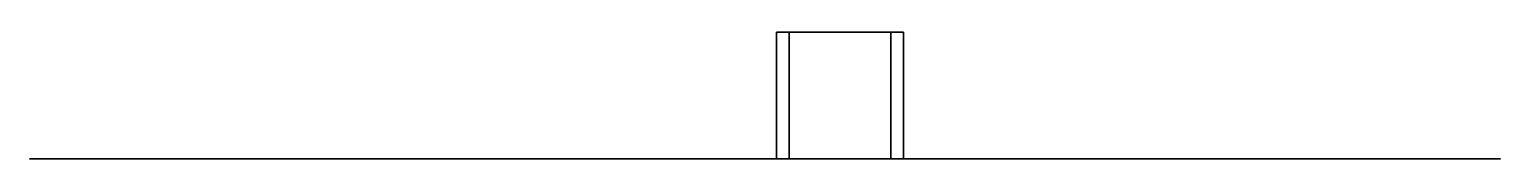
# Model space of a CAD drawing. Header units: centimetres. Extents: x -11.7 to 11.7, y 0.4 to 2.4.
import ezdxf

# ---------------------------------------------------------------- set-up
doc = ezdxf.new("R2010")
doc.units = ezdxf.units.CM
doc.header["$MEASUREMENT"] = 0
doc.layers.add('defaultLayer', color=7, linetype='Continuous')

msp = doc.modelspace()

# ---------------------------------------------------------------- meshes
at = {"layer": 'defaultLayer', "color": 7}
mesh = msp.add_polyface(dxfattribs=at)
corners = [(0.184, 0.374, 6.866), (2.208, 0.374, 6.866), (0.184, 2.399, 6.866), (2.208, 2.399, 6.866), (0.184, 2.399, 4.841), (2.208, 2.399, 4.841), (0.184, 0.374, 4.841), (2.208, 0.374, 4.841)]
mesh.append_faces([[corners[k] for k in face] for face in [(0, 1, 3, 2), (2, 3, 5, 4), (4, 5, 7, 6), (6, 7, 1, 0), (1, 7, 5, 3), (6, 0, 2, 4)]])
mesh = msp.add_polyface(dxfattribs=at)
corners = [(0.184, 2.399, 0.164), (2.208, 2.399, 0.164), (0.184, 0.374, 0.164), (2.208, 0.374, 0.164), (0.184, 2.399, -0.213), (2.208, 2.399, -0.213), (2.208, 0.374, -0.213), (0.184, 0.374, -0.213), (0.184, 0.374, 1.944), (0.386, 0.374, 2.147), (0.184, 2.399, 1.944), (0.386, 2.399, 2.147), (2.208, 0.374, 1.944), (2.006, 0.374, 2.147), (2.208, 2.399, 1.944), (2.006, 2.399, 2.147), (2.006, 2.399, -2.18), (2.208, 2.399, -1.977), (2.006, 0.374, -2.18), (2.208, 0.374, -1.977), (0.184, 2.399, -1.977), (0.386, 2.399, -2.18), (0.386, 0.374, -2.18), (0.184, 0.374, -1.977)]
mesh.append_faces([[corners[k] for k in face] for face in [(11, 9, 13, 15), (22, 21, 16, 18), (14, 12, 3, 1), (2, 8, 10, 0), (0, 1, 5, 4), (1, 3, 6, 5), (3, 2, 7, 6), (2, 0, 4, 7), (5, 6, 19, 17), (7, 4, 20, 23), (8, 9, 11, 10), (13, 12, 14, 15), (16, 17, 19, 18), (20, 21, 22, 23)]])
mesh.append_faces([[corners[k] for k in face] for face in [(2, 13, 9, 2), (4, 16, 21, 4), (6, 22, 18, 6), (10, 14, 1, 10)]], dxfattribs={"vtx0": -1, "vtx2": -1, "vtx3": -1})
mesh.append_faces([[corners[k] for k in face] for face in [(2, 9, 8, 2), (4, 21, 20, 4), (6, 18, 19, 6), (10, 1, 0, 10)]], dxfattribs={"vtx0": -1, "vtx3": -1})
mesh.append_faces([[corners[k] for k in face] for face in [(2, 3, 12, 13), (4, 5, 17, 16), (6, 7, 23, 22), (10, 11, 15, 14)]], dxfattribs={"vtx3": -1})
mesh = msp.add_polyface(dxfattribs=at)
corners = [(-11.73, 0.374, 11.73), (-9.384, 0.374, 11.73), (-7.038, 0.374, 11.73), (-4.692, 0.374, 11.73), (-2.346, 0.374, 11.73), (0, 0.374, 11.73), (2.346, 0.374, 11.73), (4.692, 0.374, 11.73), (7.038, 0.374, 11.73), (9.384, 0.374, 11.73), (11.73, 0.374, 11.73), (-11.73, 0.374, 9.384), (-9.384, 0.374, 9.384), (-7.038, 0.374, 9.384), (-4.692, 0.374, 9.384), (-2.346, 0.374, 9.384), (0, 0.374, 9.384), (2.346, 0.374, 9.384), (4.692, 0.374, 9.384), (7.038, 0.374, 9.384), (9.384, 0.374, 9.384), (11.73, 0.374, 9.384), (-11.73, 0.374, 7.038), (-9.384, 0.374, 7.038), (-7.038, 0.374, 7.038), (-4.692, 0.374, 7.038), (-2.346, 0.374, 7.038), (0, 0.374, 7.038), (2.346, 0.374, 7.038), (4.692, 0.374, 7.038), (7.038, 0.374, 7.038), (9.384, 0.374, 7.038), (11.73, 0.374, 7.038), (-11.73, 0.374, 4.692), (-9.384, 0.374, 4.692), (-7.038, 0.374, 4.692), (-4.692, 0.374, 4.692), (-2.346, 0.374, 4.692), (0, 0.374, 4.692), (2.346, 0.374, 4.692), (4.692, 0.374, 4.692), (7.038, 0.374, 4.692), (9.384, 0.374, 4.692), (11.73, 0.374, 4.692), (-11.73, 0.374, 2.346), (-9.384, 0.374, 2.346), (-7.038, 0.374, 2.346), (-4.692, 0.374, 2.346), (-2.346, 0.374, 2.346), (0, 0.374, 2.346), (2.346, 0.374, 2.346), (4.692, 0.374, 2.346), (7.038, 0.374, 2.346), (9.384, 0.374, 2.346), (11.73, 0.374, 2.346), (-11.73, 0.374, 0), (-9.384, 0.374, 0), (-7.038, 0.374, 0), (-4.692, 0.374, 0), (-2.346, 0.374, 0), (0, 0.374, 0), (2.346, 0.374, 0), (4.692, 0.374, 0), (7.038, 0.374, 0), (9.384, 0.374, 0), (11.73, 0.374, 0), (-11.73, 0.374, -2.346), (-9.384, 0.374, -2.346), (-7.038, 0.374, -2.346), (-4.692, 0.374, -2.346), (-2.346, 0.374, -2.346), (0, 0.374, -2.346), (2.346, 0.374, -2.346), (4.692, 0.374, -2.346), (7.038, 0.374, -2.346), (9.384, 0.374, -2.346), (11.73, 0.374, -2.346), (-11.73, 0.374, -4.692), (-9.384, 0.374, -4.692), (-7.038, 0.374, -4.692), (-4.692, 0.374, -4.692), (-2.346, 0.374, -4.692), (0, 0.374, -4.692), (2.346, 0.374, -4.692), (4.692, 0.374, -4.692), (7.038, 0.374, -4.692), (9.384, 0.374, -4.692), (11.73, 0.374, -4.692), (-11.73, 0.374, -7.038), (-9.384, 0.374, -7.038), (-7.038, 0.374, -7.038), (-4.692, 0.374, -7.038), (-2.346, 0.374, -7.038), (0, 0.374, -7.038), (2.346, 0.374, -7.038), (4.692, 0.374, -7.038), (7.038, 0.374, -7.038), (9.384, 0.374, -7.038), (11.73, 0.374, -7.038), (-11.73, 0.374, -9.384), (-9.384, 0.374, -9.384), (-7.038, 0.374, -9.384), (-4.692, 0.374, -9.384), (-2.346, 0.374, -9.384), (0, 0.374, -9.384), (2.346, 0.374, -9.384), (4.692, 0.374, -9.384), (7.038, 0.374, -9.384), (9.384, 0.374, -9.384), (11.73, 0.374, -9.384), (-11.73, 0.374, -11.73), (-9.384, 0.374, -11.73), (-7.038, 0.374, -11.73), (-4.692, 0.374, -11.73), (-2.346, 0.374, -11.73), (0, 0.374, -11.73), (2.346, 0.374, -11.73), (4.692, 0.374, -11.73), (7.038, 0.374, -11.73), (9.384, 0.374, -11.73), (11.73, 0.374, -11.73)]
mesh.append_faces([[corners[k] for k in face] for face in [(0, 1, 12, 11), (1, 2, 13, 12), (2, 3, 14, 13), (3, 4, 15, 14), (4, 5, 16, 15), (5, 6, 17, 16), (6, 7, 18, 17), (7, 8, 19, 18), (8, 9, 20, 19), (9, 10, 21, 20), (11, 12, 23, 22), (12, 13, 24, 23), (13, 14, 25, 24), (14, 15, 26, 25), (15, 16, 27, 26), (16, 17, 28, 27), (17, 18, 29, 28), (18, 19, 30, 29), (19, 20, 31, 30), (20, 21, 32, 31), (22, 23, 34, 33), (23, 24, 35, 34), (24, 25, 36, 35), (25, 26, 37, 36), (26, 27, 38, 37), (27, 28, 39, 38), (28, 29, 40, 39), (29, 30, 41, 40), (30, 31, 42, 41), (31, 32, 43, 42), (33, 34, 45, 44), (34, 35, 46, 45), (35, 36, 47, 46), (36, 37, 48, 47), (37, 38, 49, 48), (38, 39, 50, 49), (39, 40, 51, 50), (40, 41, 52, 51), (41, 42, 53, 52), (42, 43, 54, 53), (44, 45, 56, 55), (45, 46, 57, 56), (46, 47, 58, 57), (47, 48, 59, 58), (48, 49, 60, 59), (49, 50, 61, 60), (50, 51, 62, 61), (51, 52, 63, 62), (52, 53, 64, 63), (53, 54, 65, 64), (55, 56, 67, 66), (56, 57, 68, 67), (57, 58, 69, 68), (58, 59, 70, 69), (59, 60, 71, 70), (60, 61, 72, 71), (61, 62, 73, 72), (62, 63, 74, 73), (63, 64, 75, 74), (64, 65, 76, 75), (66, 67, 78, 77), (67, 68, 79, 78), (68, 69, 80, 79), (69, 70, 81, 80), (70, 71, 82, 81), (71, 72, 83, 82), (72, 73, 84, 83), (73, 74, 85, 84), (74, 75, 86, 85), (75, 76, 87, 86), (77, 78, 89, 88), (78, 79, 90, 89), (79, 80, 91, 90), (80, 81, 92, 91), (81, 82, 93, 92), (82, 83, 94, 93), (83, 84, 95, 94), (84, 85, 96, 95), (85, 86, 97, 96), (86, 87, 98, 97), (88, 89, 100, 99), (89, 90, 101, 100), (90, 91, 102, 101), (91, 92, 103, 102), (92, 93, 104, 103), (93, 94, 105, 104), (94, 95, 106, 105), (95, 96, 107, 106), (96, 97, 108, 107), (97, 98, 109, 108), (99, 100, 111, 110), (100, 101, 112, 111), (101, 102, 113, 112), (102, 103, 114, 113), (103, 104, 115, 114), (104, 105, 116, 115), (105, 106, 117, 116), (106, 107, 118, 117), (107, 108, 119, 118), (108, 109, 120, 119)]])

doc.saveas('drawing.dxf')
